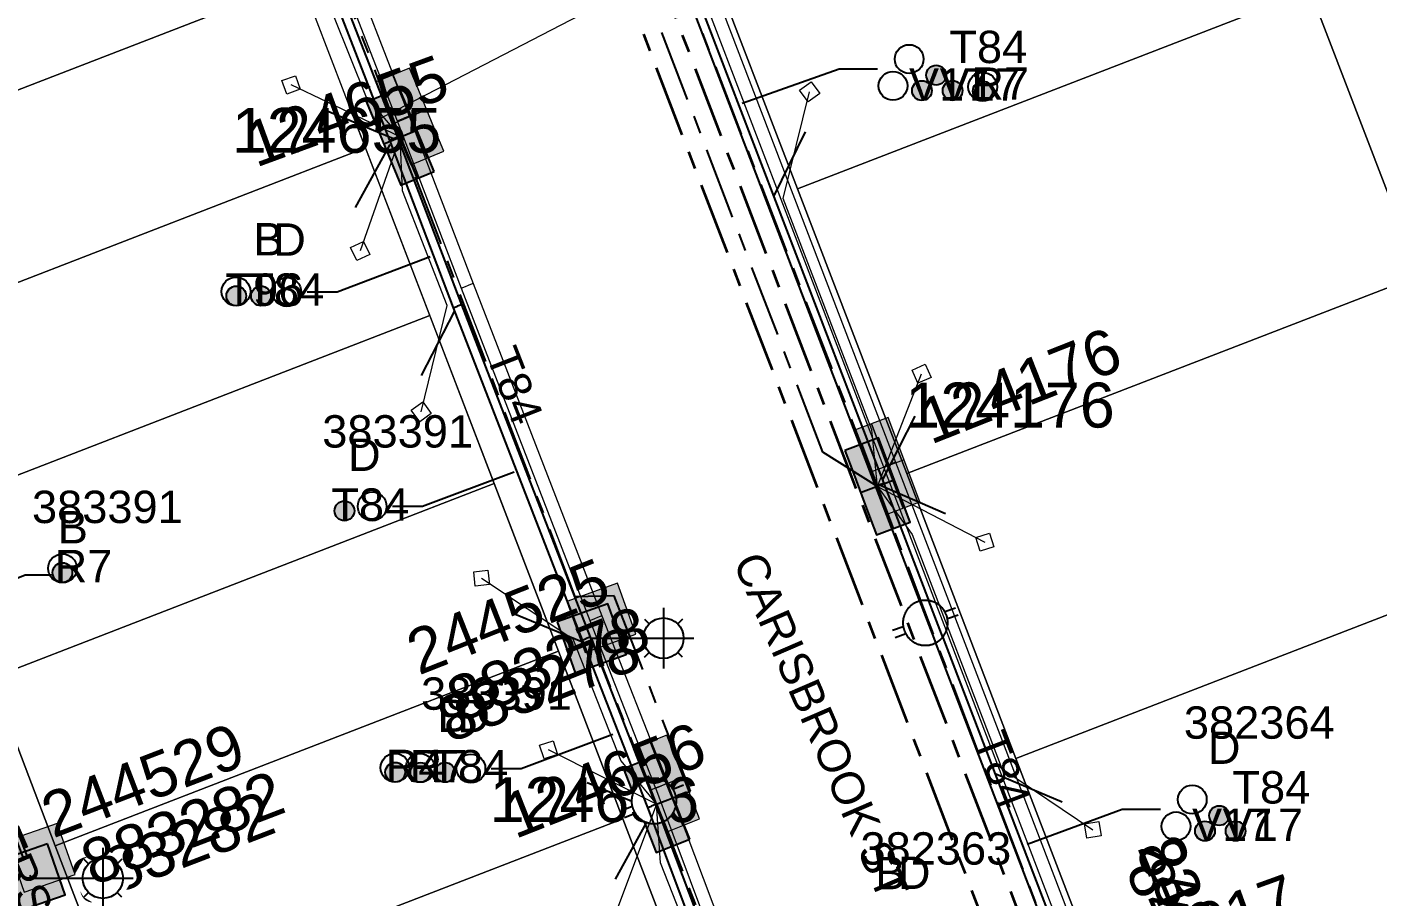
# Model space of a CAD drawing. Header units: metres. Extents: x 0 to 310918, y 0 to 6270107.
# Drawn here: x 310669.9 to 310745.1, y 6269803.5 to 6269851.9 of the extents above; entities that cross this region are included whole.
import ezdxf
from ezdxf.enums import TextEntityAlignment as Align

# ---------------------------------------------------------------- set-up
doc = ezdxf.new("R2010")
doc.units = ezdxf.units.M
doc.linetypes.add('Cable Exist UG', pattern=[7, 4, -1, 1, -1])
doc.linetypes.add('PHANTOMX2', pattern=[6.6, 3, -0.75, 0.2, -0.75, 0.2, -0.75, 0.2, -0.75])
doc.layers.get('0').update_dxf_attribs({"color": 6})
for name, color, linetype, lineweight in [('_User Miscellaneous1', 30, 'Continuous', 13), ('_User_HV_Exist', 1, 'Continuous', 35), ('_User_LV_Exist', 5, 'Continuous', 35), ('Cadastre Developer_SP_NEW', 92, 'Continuous', 15), ('Cadastre Land Parcels_SP_EXT', 118, 'Continuous', 15), ('Cadastre Roads_SP_EXT', 218, 'Continuous', 15), ('Mains_HV_EXT', 13, 'Continuous', 25), ('Mains_LV_EXT', 163, 'Continuous', 25), ('Mains_LV_SL_EXT', 135, 'Continuous', 25), ('Services_SP_EXT', 42, 'PHANTOMX2', 20)]:
    doc.layers.add(name, color=color, linetype=linetype, lineweight=lineweight)
doc.layers.add('_User Miscellaneous12', color=252, linetype='Continuous', lineweight=13, plot=False, transparency=0.75)
for name, color, linetype in [('Duct_SP_EXT', 30, 'Continuous'), ('Equip_LV_EXT', 7, 'Continuous'), ('SupportsUG_SP_LV_EXT', 7, 'Continuous'), ('SupportsUG_SP_LV_SL_EXT', 7, 'Continuous'), ('Trench_SP_EXT', 7, 'Continuous')]:
    doc.layers.add(name, color=color, linetype=linetype)
doc.layers.add('Features_HIDE', color=1, linetype='Continuous', plot=False)
doc.styles.add('COLUMN_LABEL', font='arial.ttf', dxfattribs={"height": 2})
doc.styles.add('iecARIAL', font='arial.ttf', dxfattribs={"height": 2})
doc.styles.add('POLE_LABEL', font='arial.ttf', dxfattribs={"height": 2})
doc.styles.add('SL_LABEL', font='arial.ttf', dxfattribs={"height": 2})
doc.styles.get("Standard").update_dxf_attribs({"font": 'arial.ttf'})

# ---------------------------------------------------------------- blocks, each defined once
blk = doc.blocks.new('COLUMN_EXT')
blk.add_hatch(color=256).paths.add_polyline_path([(1.5, -1.5), (1.5, 1.5), (-1.5, 1.5), (-1.5, -1.5)])
blk.add_lwpolyline([(1.5, 1.5), (-1.5, 1.5), (-1.5, -1.5), (1.5, -1.5)], close=True)
at = {"flags": 1}
blk.add_attdef('Z', (-1.813, 2.351), '', height=0.2, rotation=180, dxfattribs=at)
at = {"flags": 9}
for tag, p in [('STREETNAME', (-1.813, 1.6)), ('SUBURB', (-1.813, 1.8)), ('NOTES', (-1.813, 2)), ('OWNED_BY', (-1.813, 0.6)), ('LOCATION', (-1.813, 1.4)), ('LEGEND', (-1.813, 1.2)), ('USAGE', (-1.813, 1)), ('STATE', (-1.813, 0.8)), ('COLUMN_TYPE', (-1.813, 0.4))]:
    blk.add_attdef(tag, text='', height=0.2, rotation=180, dxfattribs=at).set_placement(p, align=Align.MIDDLE_LEFT)
for tag, style, p in [('STRUCTURE_PLANT_NUMBER', 'POLE_LABEL', (-1.813, -0.031)), ('STREET_CODE', 'COLUMN_LABEL', (-1.813, 0.2))]:
    blk.add_attdef(tag, text='', height=0.2, rotation=180, dxfattribs=dict(at, style=style)).set_placement(p, align=Align.MIDDLE_LEFT)
at = {"style": 'COLUMN_LABEL', "width": 0.9, "flags": 8}
blk.add_attdef('ASSET_NUM', text='', height=2, rotation=270, dxfattribs=at).set_placement((2, -4), align=Align.MIDDLE_LEFT)
blk = doc.blocks.new('PILLAR_EXT')
blk.add_hatch(color=256).paths.add_polyline_path([(-2.5, 1), (-2.5, -1), (2.5, -1), (2.5, 1)])
for p, q in [((0, 1), (0, -1)), ((-2.5, 0), (2.5, 0))]:
    blk.add_line(p, q)
at = {"ltscale": 10}
blk.add_line((2.5, 0), (-2.5, 0), dxfattribs=at)
blk.add_lwpolyline([(-2.5, -1), (-1.25, -1), (1.25, -1), (2.5, -1), (2.5, 1), (-2.5, 1)], close=True)
at = {"width": 0.9, "flags": 8}
blk.add_attdef('ASSET_NUM', text='', height=2, rotation=90, dxfattribs=at).set_placement((-2, 4), align=Align.MIDDLE_LEFT)
for tag, p, flags in [('OWNED_BY', (0, -0.2), 9), ('STATE', (0, -0.4), 9), ('SUPPORT_TYPE', (0, -0.6), 9), ('USAGE', (0, -0.8), 9), ('LEGEND', (0, -1), 9), ('LOCATION', (0, -1.2), 9), ('NOTES', (0, -1.4), 9), ('PARENT', (0, -1.6), 9), ('STREETNAME', (0, -1.8), 9), ('SUBURB', (0, -2), 1)]:
    blk.add_attdef(tag, p, '', height=0.2, dxfattribs=dict(flags=flags))
blk = doc.blocks.new('DUCT_EXT')
blk.add_circle((0, 0.8), 0.8)
at = {"flags": 1}
blk.add_attdef('Z', (0, 0), '', height=0.2, dxfattribs=at)
at = {"flags": 9}
for tag, p in [('DUCT_CODE', (0, 0)), ('XSECT_TYPE', (0, -0.2)), ('STATE', (0, -0.6)), ('FB_REFERENCE', (0, -0.4)), ('NOTES', (0, -0.8))]:
    blk.add_attdef(tag, text='', height=0.2, dxfattribs=at).set_placement(p, align=Align.MIDDLE_LEFT)
blk = doc.blocks.new('SL_LANTERN_EXT')
at = {"flags": 9}
for tag, p in [('LRATECODE', (-7.4, 0)), ('LOUTREACHVOCAB', (-7.2, 0)), ('LOUTREACH', (-7, 0)), ('LANTNUMBER', (-6.6, 0)), ('LNEW', (-6.4, 0)), ('LMASTVOCAB', (-6.2, 0)), ('LMAST', (-6, 0)), ('LLAMPVOCAB', (-5.8, 0)), ('LLAMP', (-5.6, 0)), ('LEXIST', (-5.4, 0)), ('LCHARGE3PERCENT', (-5.2, 0)), ('LCHARGE3', (-5, 0)), ('LCHARGE2PERCENT', (-4.8, 0)), ('LCHARGE2', (-4.6, 0)), ('LCHARGE1PERCENT', (-4.4, 0)), ('LCHARGE1', (-4.2, 0)), ('LCATEGORY', (-4, 0)), ('LBRACKETVOCAB', (-3.8, 0)), ('LBRACKET', (-3.6, 0)), ('LKINGHEIGHT', (-3.4, 0)), ('CREPLACE', (-3.2, 0)), ('CREMOVE', (-3, 0)), ('CNUMBER', (-2.8, 0)), ('CNEW', (-2.6, 0)), ('CEXIST', (-2.4, 0)), ('USAGE', (-2.2, 0)), ('STATE', (-2, 0)), ('OWNED_BY', (-1.8, 0)), ('ORIENTATION', (-1.6, 0)), ('OPERATING_VOLTAGE', (-1.4, 0)), ('NO_PHASES', (-1.2, 0)), ('LANTERN_TYPE', (-1, 0)), ('LANTERN_PURPOSE', (-0.8, 0)), ('CONTROL_TYPE', (-0.6, 0)), ('CONSTRUCTED_VOLTAGE', (-0.4, 0))]:
    blk.add_attdef(tag, text='', height=0.001, rotation=270, dxfattribs=at).set_placement(p, align=Align.MIDDLE_LEFT)
at = {"style": 'SL_LABEL', "flags": 9}
blk.add_attdef('STREET_CODE', text='', height=0.001, rotation=270, dxfattribs=at).set_placement((0.001, 0), align=Align.MIDDLE_LEFT)
at = {"flags": 1}
blk.add_attdef('Z', (0, 0), '', height=0.001, rotation=270, dxfattribs=at)
at = {"width": 0.9}
blk.add_attdef('LNUMBER', text='', height=1, dxfattribs=at).set_placement((7, -1), align=Align.MIDDLE_LEFT)
at = {"flags": 9}
for tag, p in [('LREMOVE', (0, -7.6)), ('LREPLACE', (0, -7.8)), ('LTYPE', (0, -8)), ('LTYPEVOCAB', (0, -8.2)), ('LEGEND', (0, -8.4)), ('SUBURB', (0, -8.6)), ('STREETNAME', (0, -8.8)), ('LOCATION', (0, -9)), ('NOTES', (0, -9.2)), ('MAINTAINED_BY', (0, -9.863))]:
    blk.add_attdef(tag, text='', height=0.001, dxfattribs=at).set_placement(p, align=Align.MIDDLE_LEFT)
blk.add_attdef('OPERATED_BY', (0, -9.607), '', height=0.001, dxfattribs=at)
at = {"layer": 'Features_HIDE', "width": 0.9}
blk.add_attdef('ASSET_NUM', text='', height=1, dxfattribs=at).set_placement((7, 1), align=Align.MIDDLE_LEFT)
at = {"transparency": 33554651}
blk.add_wipeout([(5.688, 0), (5.061, -1.061), (4, -1.688), (2.939, -1.061), (2.313, 0), (2.939, 1.061), (4, 1.687), (5.061, 1.061)], dxfattribs=at)
for p, q in [((4, 1.687), (4, 0)), ((2.939, 1.061), (3.205, 0.795)), ((5.061, 1.061), (4.795, 0.795)), ((0, 0), (4, 0)), ((4, 0), (5.688, 0)), ((4, 0), (4, -1.688)), ((2.939, -1.061), (3.205, -0.795)), ((5.061, -1.061), (4.795, -0.795))]:
    blk.add_line(p, q)
blk.add_circle((4, 0), 1.125)
blk = doc.blocks.new('CCP_EXT')
at = {"flags": 9}
for tag, p in [('USAGE', (0, -1.2)), ('LEGEND', (0, -1.4)), ('LIFE_SUPPORT', (0, -1.6)), ('STATE', (0, -1.8)), ('NOTES', (0, -2))]:
    blk.add_attdef(tag, text='', height=0.2, dxfattribs=at).set_placement(p, align=Align.MIDDLE_LEFT)
at = {"transparency": 33554651}
blk.add_wipeout([(0, 0.566), (0.566, 0), (0, -0.566), (-0.566, 0)], dxfattribs=at)
blk.add_lwpolyline([(-0.566, 0), (0, 0.566), (0.566, 0), (0, -0.566), (-0.566, 0)])
at = {"flags": 1}
blk.add_attdef('Z', (0, 0), '', height=0.2, dxfattribs=at)
at = {"flags": 9}
for tag, p in [('CCP_TYPE', (0, 0)), ('OPERATING_VOLTAGE', (0, -0.6)), ('ORIENTATION', (0, -0.8)), ('CONSTRUCTED_VOLTAGE', (0, -0.2)), ('NO_PHASES', (0, -0.4)), ('OWNED_BY', (0, -1))]:
    blk.add_attdef(tag, text='', height=0.2, dxfattribs=at).set_placement(p, align=Align.MIDDLE_LEFT)
blk = doc.blocks.new('LV_UG_LINKS_OPEN_EXT')
at = {"layer": 'Equip_LV_EXT'}
for tag, height, flags, p in [('CONSTRUCTED_VOLTAGE', 0.167, 9, (3.167, -1.833)), ('NO_PHASES', 0.167, 9, (3.167, -2)), ('OPERATING_VOLTAGE', 0.2, 9, (3, -2.6)), ('ORIENTATION', 0.2, 9, (3, -2.8)), ('STATE', 0.2, 9, (3, -3)), ('SWITCH_TYPE', 0.2, 9, (3, -3.2)), ('OWNED_BY', 0.2, 9, (3, -3.8)), ('USAGE', 0.2, 9, (3, -3.4)), ('NOTES', 0.2, 9, (3, -3.6)), ('TYPE', 0.2, 9, (3, -4.6)), ('OPERATED_BY', 0.2, 9, (3, -4)), ('MAINTAINED_BY', 0.2, 9, (3, -4.2)), ('NUMBER_OF_PHASES', 0.2, 9, (3, -4.4)), ('Z', 0.2, 1, (3, -4.8))]:
    blk.add_attdef(tag, text='', height=height, dxfattribs=dict(at, flags=flags)).set_placement(p, align=Align.MIDDLE_LEFT)
at = {"transparency": 33554651}
blk.add_wipeout([(4, 1.25), (3.969, 1.25), (3.939, 1.248), (3.908, 1.247), (3.877, 1.244), (3.847, 1.241), (3.817, 1.236), (3.786, 1.232), (3.756, 1.226), (3.726, 1.22), (3.696, 1.213), (3.667, 1.205), (3.637, 1.196), (3.608, 1.187), (3.579, 1.177), (3.55, 1.166), (3.522, 1.155), (3.493, 1.143), (3.466, 1.13), (3.438, 1.117), (3.411, 1.102), (3.384, 1.088), (3.357, 1.072), (3.331, 1.056), (3.306, 1.039), (3.28, 1.022), (3.255, 1.004), (3.231, 0.985), (3.207, 0.966), (3.184, 0.947), (3.161, 0.926), (3.138, 0.905), (3.116, 0.884), (3.095, 0.862), (3.074, 0.839), (3.053, 0.816), (3.034, 0.793), (3.015, 0.769), (2.996, 0.745), (2.978, 0.72), (2.961, 0.694), (2.944, 0.669), (2.928, 0.643), (2.912, 0.616), (2.898, 0.589), (2.883, 0.562), (2.87, 0.534), (2.857, 0.507), (2.845, 0.478), (2.834, 0.45), (2.823, 0.421), (2.813, 0.392), (2.804, 0.363), (2.795, 0.333), (2.787, 0.304), (2.78, 0.274), (2.774, 0.244), (2.768, 0.214), (2.764, 0.183), (2.759, 0.153), (2.756, 0.123), (2.753, 0.092), (2.752, 0.061), (2.75, 0.031), (2.75, 0), (2.75, -0.031), (2.752, -0.061), (2.753, -0.092), (2.756, -0.123), (2.759, -0.153), (2.764, -0.183), (2.768, -0.214), (2.774, -0.244), (2.78, -0.274), (2.787, -0.304), (2.795, -0.333), (2.804, -0.363), (2.813, -0.392), (2.823, -0.421), (2.834, -0.45), (2.845, -0.478), (2.857, -0.507), (2.87, -0.534), (2.883, -0.562), (2.898, -0.589), (2.912, -0.616), (2.928, -0.643), (2.944, -0.669), (2.961, -0.694), (2.978, -0.72), (2.996, -0.745), (3.015, -0.769), (3.034, -0.793), (3.053, -0.816), (3.074, -0.839), (3.095, -0.862), (3.116, -0.884), (3.138, -0.905), (3.161, -0.926), (3.184, -0.947), (3.207, -0.966), (3.231, -0.985), (3.255, -1.004), (3.28, -1.022), (3.306, -1.039), (3.331, -1.056), (3.357, -1.072), (3.384, -1.088), (3.411, -1.102), (3.438, -1.117), (3.466, -1.13), (3.493, -1.143), (3.522, -1.155), (3.55, -1.166), (3.579, -1.177), (3.608, -1.187), (3.637, -1.196), (3.667, -1.205), (3.696, -1.213), (3.726, -1.22), (3.756, -1.226), (3.786, -1.232), (3.817, -1.236), (3.847, -1.241), (3.877, -1.244), (3.908, -1.247), (3.939, -1.248), (3.969, -1.25), (4, -1.25), (4.031, -1.25), (4.061, -1.248), (4.092, -1.247), (4.123, -1.244), (4.153, -1.241), (4.183, -1.236), (4.214, -1.232), (4.244, -1.226), (4.274, -1.22), (4.304, -1.213), (4.333, -1.205), (4.363, -1.196), (4.392, -1.187), (4.421, -1.177), (4.45, -1.166), (4.478, -1.155), (4.507, -1.143), (4.534, -1.13), (4.562, -1.117), (4.589, -1.102), (4.616, -1.088), (4.643, -1.072), (4.669, -1.056), (4.694, -1.039), (4.72, -1.022), (4.745, -1.004), (4.769, -0.985), (4.793, -0.966), (4.816, -0.947), (4.839, -0.926), (4.862, -0.905), (4.884, -0.884), (4.905, -0.862), (4.926, -0.839), (4.947, -0.816), (4.966, -0.793), (4.985, -0.769), (5.004, -0.745), (5.022, -0.72), (5.039, -0.694), (5.056, -0.669), (5.072, -0.643), (5.088, -0.616), (5.102, -0.589), (5.117, -0.562), (5.13, -0.534), (5.143, -0.507), (5.155, -0.478), (5.166, -0.45), (5.177, -0.421), (5.187, -0.392), (5.196, -0.363), (5.205, -0.333), (5.213, -0.304), (5.22, -0.274), (5.226, -0.244), (5.232, -0.214), (5.236, -0.183), (5.241, -0.153), (5.244, -0.123), (5.247, -0.092), (5.248, -0.061), (5.25, -0.031), (5.25, 0), (5.25, 0.031), (5.248, 0.061), (5.247, 0.092), (5.244, 0.123), (5.241, 0.153), (5.236, 0.183), (5.232, 0.214), (5.226, 0.244), (5.22, 0.274), (5.213, 0.304), (5.205, 0.333), (5.196, 0.363), (5.187, 0.392), (5.177, 0.421), (5.166, 0.45), (5.155, 0.478), (5.143, 0.507), (5.13, 0.534), (5.117, 0.562), (5.102, 0.589), (5.088, 0.616), (5.072, 0.643), (5.056, 0.669), (5.039, 0.694), (5.022, 0.72), (5.004, 0.745), (4.985, 0.769), (4.966, 0.793), (4.947, 0.816), (4.926, 0.839), (4.905, 0.862), (4.884, 0.884), (4.862, 0.905), (4.839, 0.926), (4.816, 0.947), (4.793, 0.966), (4.769, 0.985), (4.745, 1.004), (4.72, 1.022), (4.694, 1.039), (4.669, 1.056), (4.643, 1.072), (4.616, 1.088), (4.589, 1.102), (4.562, 1.117), (4.534, 1.13), (4.507, 1.143), (4.478, 1.155), (4.45, 1.166), (4.421, 1.177), (4.392, 1.187), (4.363, 1.196), (4.333, 1.205), (4.304, 1.213), (4.274, 1.22), (4.244, 1.226), (4.214, 1.232), (4.183, 1.236), (4.153, 1.241), (4.123, 1.244), (4.092, 1.247), (4.061, 1.248), (4.031, 1.25)], dxfattribs=at).dxf.layer = 'Equip_LV_EXT'
at = {"layer": 'Equip_LV_EXT'}
for p, q in [((3.792, 1.863), (3.792, 1.232)), ((4.208, 1.863), (4.208, 1.232)), ((3.792, -1.232), (3.792, -1.863)), ((4.208, -1.232), (4.208, -1.863))]:
    blk.add_line(p, q, dxfattribs=at)
at = {"layer": 'Equip_LV_EXT', "flags": 128}
blk.add_lwpolyline([(4, 1.25), (3.969, 1.25), (3.939, 1.248), (3.908, 1.247), (3.877, 1.244), (3.847, 1.241), (3.817, 1.236), (3.786, 1.232), (3.756, 1.226), (3.726, 1.22), (3.696, 1.213), (3.667, 1.205), (3.637, 1.196), (3.608, 1.187), (3.579, 1.177), (3.55, 1.166), (3.522, 1.155), (3.493, 1.143), (3.466, 1.13), (3.438, 1.117), (3.411, 1.102), (3.384, 1.088), (3.357, 1.072), (3.331, 1.056), (3.306, 1.039), (3.28, 1.022), (3.255, 1.004), (3.231, 0.985), (3.207, 0.966), (3.184, 0.947), (3.161, 0.926), (3.138, 0.905), (3.116, 0.884), (3.095, 0.862), (3.074, 0.839), (3.053, 0.816), (3.034, 0.793), (3.015, 0.769), (2.996, 0.745), (2.978, 0.72), (2.961, 0.694), (2.944, 0.669), (2.928, 0.643), (2.912, 0.616), (2.898, 0.589), (2.883, 0.562), (2.87, 0.534), (2.857, 0.507), (2.845, 0.478), (2.834, 0.45), (2.823, 0.421), (2.813, 0.392), (2.804, 0.363), (2.795, 0.333), (2.787, 0.304), (2.78, 0.274), (2.774, 0.244), (2.768, 0.214), (2.764, 0.183), (2.759, 0.153), (2.756, 0.123), (2.753, 0.092), (2.752, 0.061), (2.75, 0.031), (2.75, 0), (2.75, -0.031), (2.752, -0.061), (2.753, -0.092), (2.756, -0.123), (2.759, -0.153), (2.764, -0.183), (2.768, -0.214), (2.774, -0.244), (2.78, -0.274), (2.787, -0.304), (2.795, -0.333), (2.804, -0.363), (2.813, -0.392), (2.823, -0.421), (2.834, -0.45), (2.845, -0.478), (2.857, -0.507), (2.87, -0.534), (2.883, -0.562), (2.898, -0.589), (2.912, -0.616), (2.928, -0.643), (2.944, -0.669), (2.961, -0.694), (2.978, -0.72), (2.996, -0.745), (3.015, -0.769), (3.034, -0.793), (3.053, -0.816), (3.074, -0.839), (3.095, -0.862), (3.116, -0.884), (3.138, -0.905), (3.161, -0.926), (3.184, -0.947), (3.207, -0.966), (3.231, -0.985), (3.255, -1.004), (3.28, -1.022), (3.306, -1.039), (3.331, -1.056), (3.357, -1.072), (3.384, -1.088), (3.411, -1.102), (3.438, -1.117), (3.466, -1.13), (3.493, -1.143), (3.522, -1.155), (3.55, -1.166), (3.579, -1.177), (3.608, -1.187), (3.637, -1.196), (3.667, -1.205), (3.696, -1.213), (3.726, -1.22), (3.756, -1.226), (3.786, -1.232), (3.817, -1.236), (3.847, -1.241), (3.877, -1.244), (3.908, -1.247), (3.939, -1.248), (3.969, -1.25), (4, -1.25), (4.031, -1.25), (4.061, -1.248), (4.092, -1.247), (4.123, -1.244), (4.153, -1.241), (4.183, -1.236), (4.214, -1.232), (4.244, -1.226), (4.274, -1.22), (4.304, -1.213), (4.333, -1.205), (4.363, -1.196), (4.392, -1.187), (4.421, -1.177), (4.45, -1.166), (4.478, -1.155), (4.507, -1.143), (4.534, -1.13), (4.562, -1.117), (4.589, -1.102), (4.616, -1.088), (4.643, -1.072), (4.669, -1.056), (4.694, -1.039), (4.72, -1.022), (4.745, -1.004), (4.769, -0.985), (4.793, -0.966), (4.816, -0.947), (4.839, -0.926), (4.862, -0.905), (4.884, -0.884), (4.905, -0.862), (4.926, -0.839), (4.947, -0.816), (4.966, -0.793), (4.985, -0.769), (5.004, -0.745), (5.022, -0.72), (5.039, -0.694), (5.056, -0.669), (5.072, -0.643), (5.088, -0.616), (5.102, -0.589), (5.117, -0.562), (5.13, -0.534), (5.143, -0.507), (5.155, -0.478), (5.166, -0.45), (5.177, -0.421), (5.187, -0.392), (5.196, -0.363), (5.205, -0.333), (5.213, -0.304), (5.22, -0.274), (5.226, -0.244), (5.232, -0.214), (5.236, -0.183), (5.241, -0.153), (5.244, -0.123), (5.247, -0.092), (5.248, -0.061), (5.25, -0.031), (5.25, 0), (5.25, 0.031), (5.248, 0.061), (5.247, 0.092), (5.244, 0.123), (5.241, 0.153), (5.236, 0.183), (5.232, 0.214), (5.226, 0.244), (5.22, 0.274), (5.213, 0.304), (5.205, 0.333), (5.196, 0.363), (5.187, 0.392), (5.177, 0.421), (5.166, 0.45), (5.155, 0.478), (5.143, 0.507), (5.13, 0.534), (5.117, 0.562), (5.102, 0.589), (5.088, 0.616), (5.072, 0.643), (5.056, 0.669), (5.039, 0.694), (5.022, 0.72), (5.004, 0.745), (4.985, 0.769), (4.966, 0.793), (4.947, 0.816), (4.926, 0.839), (4.905, 0.862), (4.884, 0.884), (4.862, 0.905), (4.839, 0.926), (4.816, 0.947), (4.793, 0.966), (4.769, 0.985), (4.745, 1.004), (4.72, 1.022), (4.694, 1.039), (4.669, 1.056), (4.643, 1.072), (4.616, 1.088), (4.589, 1.102), (4.562, 1.117), (4.534, 1.13), (4.507, 1.143), (4.478, 1.155), (4.45, 1.166), (4.421, 1.177), (4.392, 1.187), (4.363, 1.196), (4.333, 1.205), (4.304, 1.213), (4.274, 1.22), (4.244, 1.226), (4.214, 1.232), (4.183, 1.236), (4.153, 1.241), (4.123, 1.244), (4.092, 1.247), (4.061, 1.248), (4.031, 1.25)], close=True, dxfattribs=at)
at = {"layer": 'Equip_LV_EXT', "flags": 9}
blk.add_attdef('ACTUAL_STATUS', text='', height=0.167, dxfattribs=at).set_placement((3.167, -1.667), align=Align.MIDDLE_LEFT)
blk = doc.blocks.new('CABLE_LARGE_EXT')
h = blk.add_hatch(color=256)
edge = h.paths.add_edge_path()
edge.add_arc((0, 0.55), 0.55, 0, 360)
blk.add_circle((0, 0.55), 0.55)
at = {"flags": 1}
blk.add_attdef('Z', (0, 0), '', height=0.2, dxfattribs=at)
at = {"flags": 9}
for tag, p in [('COND_CODE', (0, 0)), ('XSECT_SIZE', (0, -0.6)), ('STATE', (0, -0.4)), ('FB_REFERENCE', (0, -0.2)), ('NOTES', (0, -0.8))]:
    blk.add_attdef(tag, text='', height=0.2, dxfattribs=at).set_placement(p, align=Align.MIDDLE_LEFT)

msp = doc.modelspace()

# ---------------------------------------------------------------- linework, layer by layer
at = {"layer": '_User Miscellaneous1'}
for p, q in [((310686.764, 6269856.294), (310690.496, 6269846.671)), ((310687.435, 6269856.554), (310691.167, 6269846.932)), ((310691.167, 6269846.932), (310690.832, 6269846.801)), ((310691.168, 6269846.93), (310690.832, 6269846.801)), ((310691.168, 6269846.93), (310694.728, 6269837.612)), ((310690.495, 6269846.673), (310690.832, 6269846.801)), ((310690.495, 6269846.673), (310694.056, 6269837.355)), ((310690.496, 6269846.671), (310690.832, 6269846.801)), ((310694.056, 6269837.354), (310694.392, 6269837.484)), ((310694.056, 6269837.355), (310694.392, 6269837.484)), ((310694.728, 6269837.614), (310694.392, 6269837.484)), ((310694.728, 6269837.612), (310694.392, 6269837.484)), ((310717.55, 6269827.418), (310717.886, 6269827.547)), ((310717.55, 6269827.418), (310717.886, 6269827.547)), ((310718.222, 6269827.676), (310717.886, 6269827.547)), ((310718.222, 6269827.676), (310717.886, 6269827.547))]:
    msp.add_line(p, q, dxfattribs=at)
at = {"layer": 'Cadastre Developer_SP_NEW', "linetype": 'Continuous'}
msp.add_lwpolyline([(310763.266, 6269844.209), (310750.657, 6269877.08), (310734.767, 6269870.94), (310741.298, 6269853.912), (310747.375, 6269838.069), (310763.266, 6269844.209)], close=True, dxfattribs=at)
at = {"layer": 'Cadastre Land Parcels_SP_EXT', "linetype": 'Continuous'}
for points in [[(310763.266, 6269844.209), (310750.657, 6269877.08), (310734.767, 6269870.94), (310741.298, 6269853.912), (310747.375, 6269838.069), (310763.266, 6269844.209)], [(310741.298, 6269853.912), (310734.767, 6269870.94), (310709.969, 6269861.36), (310707.668, 6269856.185), (310712.769, 6269842.888), (310741.298, 6269853.912)], [(310685.163, 6269854.489), (310681.584, 6269863.822), (310653.592, 6269852.996), (310657.17, 6269843.663), (310685.163, 6269854.489)], [(310688.738, 6269845.166), (310688.352, 6269846.172), (310685.163, 6269854.489), (310657.17, 6269843.663), (310660.746, 6269834.338), (310688.738, 6269845.166)], [(310747.375, 6269838.069), (310741.298, 6269853.912), (310712.769, 6269842.888), (310718.846, 6269827.046), (310747.375, 6269838.069)], [(310692.317, 6269835.833), (310688.738, 6269845.166), (310660.746, 6269834.338), (310664.324, 6269825.006), (310692.317, 6269835.833)], [(310753.452, 6269822.227), (310747.375, 6269838.069), (310718.846, 6269827.046), (310724.923, 6269811.204), (310753.452, 6269822.227)], [(310695.895, 6269826.501), (310692.317, 6269835.833), (310664.324, 6269825.006), (310667.903, 6269815.673), (310695.895, 6269826.501)], [(310699.474, 6269817.167), (310695.895, 6269826.501), (310667.903, 6269815.673), (310671.479, 6269806.349), (310699.474, 6269817.167)], [(310736.28, 6269796.035), (310759.987, 6269805.196), (310753.452, 6269822.227), (310724.923, 6269811.204), (310730.024, 6269797.909), (310735.19, 6269795.614), (310736.28, 6269796.035)], [(310703.053, 6269807.836), (310699.474, 6269817.167), (310671.479, 6269806.349), (310675.057, 6269797.018), (310703.053, 6269807.836)], [(310707.704, 6269795.706), (310703.053, 6269807.836), (310675.057, 6269797.018), (310679.709, 6269784.888), (310707.704, 6269795.706)]]:
    msp.add_lwpolyline(points, close=True, dxfattribs=at)
at = {"layer": 'Duct_SP_EXT'}
for p, q in [((310686.331, 6269855.205), (310690.063, 6269845.582)), ((310686.779, 6269855.378), (310690.511, 6269845.756)), ((310690.063, 6269845.582), (310690.287, 6269845.669)), ((310690.063, 6269845.583), (310690.287, 6269845.669)), ((310690.063, 6269845.583), (310693.623, 6269836.265)), ((310690.511, 6269845.756), (310690.287, 6269845.669)), ((310690.511, 6269845.754), (310690.287, 6269845.669)), ((310690.511, 6269845.754), (310694.071, 6269836.437)), ((310694.071, 6269836.438), (310693.847, 6269836.351)), ((310694.071, 6269836.437), (310693.847, 6269836.351)), ((310693.623, 6269836.264), (310693.847, 6269836.351)), ((310693.623, 6269836.265), (310693.847, 6269836.351)), ((310717.117, 6269826.328), (310717.341, 6269826.414)), ((310717.117, 6269826.328), (310717.341, 6269826.414)), ((310717.565, 6269826.5), (310717.341, 6269826.414)), ((310717.565, 6269826.5), (310717.341, 6269826.414))]:
    msp.add_line(p, q, dxfattribs=at)
for points in [[(310717.217, 6269849.547), (310715.094, 6269849.547), (310709.701, 6269847.626)], [(310685.489, 6269837.156), (310687.164, 6269837.156), (310692.326, 6269839.126)], [(310690.234, 6269825.236), (310691.909, 6269825.236), (310696.999, 6269827.136)], [(310671.265, 6269821.399), (310669.794, 6269821.399), (310664.845, 6269819.407)], [(310695.731, 6269810.652), (310697.406, 6269810.652), (310702.496, 6269812.553)], [(310732.964, 6269808.364), (310730.841, 6269808.364), (310725.541, 6269806.425)]]:
    msp.add_lwpolyline(points, dxfattribs=at)
at = {"layer": 'Trench_SP_EXT', "linetype": 'Cable Exist UG'}
for points in [[(310690.287, 6269845.669), (310686.024, 6269847.451)], [(310688.186, 6269841.854), (310690.287, 6269845.669)], [(310713.196, 6269846.05), (310711.302, 6269842.171)], [(310691.851, 6269832.51), (310693.847, 6269836.351)], [(310719.306, 6269830.24), (310717.341, 6269826.414), (310721.446, 6269824.634)], [(310702.653, 6269804.489), (310704.754, 6269808.304), (310700.491, 6269810.086)], [(310727.488, 6269808.776), (310723.447, 6269810.484)]]:
    msp.add_lwpolyline(points, dxfattribs=at)

# ---------------------------------------------------------------- block references
at = {"layer": 'Duct_SP_EXT'}
for name, p in [('DUCT_EXT', (310718.986, 6269849.302)), ('DUCT_EXT', (310718.083, 6269847.812)), ('CABLE_LARGE_EXT', (310720.484, 6269848.658)), ('DUCT_EXT', (310723.072, 6269847.76)), ('CABLE_LARGE_EXT', (310719.693, 6269847.796)), ('CABLE_LARGE_EXT', (310721.398, 6269847.796)), ('CABLE_LARGE_EXT', (310723.075, 6269847.774)), ('DUCT_EXT', (310681.533, 6269836.378)), ('DUCT_EXT', (310684.36, 6269836.345)), ('CABLE_LARGE_EXT', (310681.546, 6269836.378)), ('CABLE_LARGE_EXT', (310682.923, 6269836.378)), ('DUCT_EXT', (310689.105, 6269824.425)), ('CABLE_LARGE_EXT', (310687.566, 6269824.425)), ('DUCT_EXT', (310671.88, 6269820.981)), ('CABLE_LARGE_EXT', (310671.877, 6269820.988)), ('DUCT_EXT', (310690.374, 6269809.887)), ('CABLE_LARGE_EXT', (310690.39, 6269809.887)), ('DUCT_EXT', (310691.775, 6269809.875)), ('CABLE_LARGE_EXT', (310691.788, 6269809.875)), ('CABLE_LARGE_EXT', (310693.165, 6269809.875)), ('DUCT_EXT', (310694.602, 6269809.842)), ('DUCT_EXT', (310734.732, 6269808.119)), ('CABLE_LARGE_EXT', (310736.23, 6269807.475)), ('DUCT_EXT', (310733.83, 6269806.629))]:
    msp.add_blockref(name, p, dxfattribs=at)
at = {"layer": 'SupportsUG_SP_LV_EXT'}
ref = msp.add_blockref('PILLAR_EXT', (310690.672, 6269845.773), dxfattribs=dict(at, rotation=112.5762190394927))
ref.add_attrib('ASSET_NUM', '124655', dxfattribs={"layer": '0', "height": 2.5, "style": 'iecARIAL'}).set_placement((310692.955, 6269847.389), align=Align.TOP_RIGHT)
ref = msp.add_blockref('PILLAR_EXT', (310717.217, 6269826.336), dxfattribs=dict(at, rotation=290.5748150040513))
ref.add_attrib('ASSET_NUM', '124176', dxfattribs={"layer": '0', "height": 2.5, "style": 'iecARIAL'}).set_placement((310718.767, 6269832.107), align=Align.TOP_LEFT)
ref = msp.add_blockref('PILLAR_EXT', (310704.935, 6269808.669), dxfattribs=dict(at, rotation=111.4007140406258))
ref.add_attrib('ASSET_NUM', '124656', dxfattribs={"layer": '0', "height": 2.5, "style": 'iecARIAL'}).set_placement((310707.297, 6269810.162), align=Align.TOP_RIGHT)
at = {"layer": 'SupportsUG_SP_LV_SL_EXT'}
ref = msp.add_blockref('COLUMN_EXT', (310701.312, 6269817.891), dxfattribs=dict(at, rotation=109.7821734682323))
ref.add_attrib('ASSET_NUM', '883278', dxfattribs={"layer": '0', "height": 2.5, "rotation": 21.54098, "style": 'COLUMN_LABEL'}).set_placement((310703.312, 6269818.641), align=Align.TOP_RIGHT)
ref = msp.add_blockref('COLUMN_EXT', (310670.123, 6269804.547), dxfattribs=dict(at, rotation=19.21427781659902))
ref.add_attrib('ASSET_NUM', '883282', dxfattribs={"layer": '0', "height": 2.5, "rotation": 20.95367, "style": 'COLUMN_LABEL'}).set_placement((310672.123, 6269805.297), align=Align.TOP_LEFT)
ref = msp.add_blockref('COLUMN_EXT', (310735.741, 6269794.448), dxfattribs=dict(at, rotation=17.98719399174483))
ref.add_attrib('ASSET_NUM', '842247', dxfattribs={"layer": '0', "height": 2.5, "rotation": 292.36758, "style": 'COLUMN_LABEL'}).set_placement((310737.741, 6269795.198), align=Align.TOP_RIGHT)

# ---------------------------------------------------------------- texts
at = {"layer": 'Cadastre Roads_SP_EXT'}
msp.add_text('CARISBROOK ST', height=1.8, rotation=293.36425, dxfattribs=at).set_placement((310709.158, 6269822.15))
at = {"layer": 'Duct_SP_EXT'}
for s, p in [('T84', (310721.219, 6269849.878)), ('V17', (310718.972, 6269847.796)), ('V17', (310720.677, 6269847.796)), ('R7', (310722.44, 6269847.836)), ('B', (310682.498, 6269839.184)), ('D', (310683.602, 6269839.164)), ('T96', (310680.947, 6269836.378)), ('T84', (310682.105, 6269836.378)), ('383391', (310686.331, 6269828.495)), ('D', (310687.762, 6269827.194)), ('383391', (310670.182, 6269824.295)), ('T84', (310686.834, 6269824.425)), ('B', (310671.618, 6269823.162)), ('R7', (310671.441, 6269821.005)), ('383391', (310691.828, 6269813.912)), ('B', (310692.74, 6269812.681)), ('D', (310693.844, 6269812.661)), ('382364', (310734.266, 6269812.301)), ('D', (310735.599, 6269810.9)), ('R4', (310689.864, 6269809.888)), ('R7', (310691.189, 6269809.875)), ('T84', (310692.347, 6269809.875)), ('T84', (310736.966, 6269808.696)), ('382363', (310716.272, 6269805.297)), ('B', (310717.094, 6269803.927)), ('D', (310718.352, 6269803.943))]:
    msp.add_text(s, height=1.8, dxfattribs=at).set_placement(p)
at = {"layer": 'Mains_LV_EXT'}
for rotation, p in [(291.34464, (310695.414, 6269833.64)), (290.82042, (310722.565, 6269812.274))]:
    msp.add_text('T84', height=1.8, rotation=rotation, dxfattribs=at).set_placement(p)

# ---------------------------------------------------------------- next in the draw order: block references
at = {"layer": 'Features_HIDE'}
ref = msp.add_blockref('SL_LANTERN_EXT', (310701.312, 6269817.891), dxfattribs=at)
ref.add_attrib('ASSET_NUM', '244525', dxfattribs={"layer": '0', "height": 2.5, "rotation": 21.54098, "style": 'iecARIAL'}).set_placement((310702.812, 6269819.391), align=Align.BOTTOM_RIGHT)
ref = msp.add_blockref('SL_LANTERN_EXT', (310670.123, 6269804.547), dxfattribs=at)
ref.add_attrib('ASSET_NUM', '244529', dxfattribs={"layer": '0', "height": 2.5, "rotation": 20.95367, "style": 'iecARIAL'}).set_placement((310671.623, 6269806.047), align=Align.BOTTOM_LEFT)
ref = msp.add_blockref('SL_LANTERN_EXT', (310735.741, 6269794.448), dxfattribs=at)
ref.add_attrib('ASSET_NUM', '238004', dxfattribs={"layer": '0', "height": 2.5, "rotation": 292.36758, "style": 'iecARIAL'}).set_placement((310737.241, 6269795.948), align=Align.MIDDLE_RIGHT)
at = {"layer": 'Services_SP_EXT'}
for p, rotation in [((310684.597, 6269848.662), 334.5762188103016), ((310713.446, 6269848.275), 260.9232613276266), ((310688.437, 6269839.429), 70.57621899259911), ((310719.673, 6269832.598), 248.5748150556759), ((310691.84, 6269830.477), 81.01468005276199), ((310723.187, 6269823.236), 152.5748152776459), ((310698.921, 6269811.682), 333.4007143164247), ((310729.204, 6269807.236), 144.1743643689742)]:
    msp.add_blockref('CCP_EXT', p, dxfattribs=dict(at, rotation=rotation))

# ---------------------------------------------------------------- next in the draw order: linework, layer by layer
at = {"layer": '_User Miscellaneous1'}
for p, q in [((310707.075, 6269856.76), (310718.222, 6269827.676)), ((310706.402, 6269856.502), (310717.55, 6269827.418)), ((310701.886, 6269819.131), (310701.551, 6269819)), ((310701.887, 6269819.13), (310701.551, 6269819)), ((310701.215, 6269818.87), (310701.551, 6269819)), ((310701.216, 6269818.868), (310701.551, 6269819))]:
    msp.add_line(p, q, dxfattribs=at)
at = {"layer": '_User Miscellaneous12'}
for points in [[(310681.163, 6269858.172), (310686.052, 6269854.785), (310686.052, 6269854.785), (310688.777, 6269847.982), (310690.672, 6269845.773)], [(310690.672, 6269845.773), (310684.597, 6269848.663)], [(310717.217, 6269826.336), (310716.913, 6269829.486), (310716.913, 6269829.486), (310711.982, 6269842.352), (310713.446, 6269848.275)], [(310690.672, 6269845.773), (310688.437, 6269839.429)], [(310691.84, 6269830.477), (310693.272, 6269836.392), (310693.272, 6269836.392), (310690.798, 6269842.772), (310690.672, 6269845.773)], [(310717.217, 6269826.336), (310719.673, 6269832.598)], [(310717.217, 6269826.336), (310723.187, 6269823.236)]]:
    msp.add_lwpolyline(points, dxfattribs=at)
at = {"layer": 'Cadastre Developer_SP_NEW', "linetype": 'Continuous'}
for points in [[(310741.298, 6269853.912), (310734.767, 6269870.94), (310709.969, 6269861.36), (310707.668, 6269856.185), (310712.769, 6269842.888), (310741.298, 6269853.912)], [(310685.163, 6269854.489), (310681.584, 6269863.822), (310653.592, 6269852.996), (310657.17, 6269843.663), (310685.163, 6269854.489)], [(310688.738, 6269845.166), (310688.352, 6269846.172), (310685.163, 6269854.489), (310657.17, 6269843.663), (310660.746, 6269834.338), (310688.738, 6269845.166)], [(310747.375, 6269838.069), (310741.298, 6269853.912), (310712.769, 6269842.888), (310718.846, 6269827.046), (310747.375, 6269838.069)], [(310692.317, 6269835.833), (310688.738, 6269845.166), (310660.746, 6269834.338), (310664.324, 6269825.006), (310692.317, 6269835.833)]]:
    msp.add_lwpolyline(points, close=True, dxfattribs=at)
at = {"layer": 'Cadastre Roads_SP_EXT', "linetype": 'Continuous'}
msp.add_lwpolyline([(310675.057, 6269797.018), (310671.479, 6269806.349), (310667.903, 6269815.673), (310664.324, 6269825.006), (310660.746, 6269834.339), (310657.17, 6269843.663), (310653.592, 6269852.996), (310650.012, 6269862.329), (310646.434, 6269871.66), (310642.855, 6269880.992), (310639.276, 6269890.324), (310635.696, 6269899.659), (310632.118, 6269908.991), (310628.54, 6269918.322), (310624.254, 6269929.498)], dxfattribs=at)
at = {"layer": 'Duct_SP_EXT'}
for p, q in [((310705.97, 6269855.413), (310717.117, 6269826.328)), ((310706.418, 6269855.584), (310717.565, 6269826.5)), ((310700.782, 6269817.78), (310701.006, 6269817.867)), ((310700.783, 6269817.779), (310701.006, 6269817.867)), ((310701.229, 6269817.954), (310701.006, 6269817.867)), ((310701.23, 6269817.954), (310701.006, 6269817.867))]:
    msp.add_line(p, q, dxfattribs=at)
at = {"layer": 'Mains_LV_EXT', "linetype": 'Cable Exist UG'}
for points in [[(310717.217, 6269826.336), (310714.177, 6269828.244), (310714.177, 6269828.244), (310703.508, 6269856.056), (310706.535, 6269858.094), (310706.535, 6269858.094), (310708.872, 6269863.325), (310704.263, 6269875.373), (310704.263, 6269875.373), (310697.012, 6269878.616), (310694.198, 6269885.959), (310691.982, 6269886.153), (310691.982, 6269886.153), (310690.122, 6269891.005), (310691.993, 6269891.745)], [(310690.672, 6269845.773), (310684.247, 6269862.692), (310685.688, 6269864.598), (310685.688, 6269864.598), (310685.469, 6269865.188), (310678.284, 6269884.101), (310676.309, 6269883.288)]]:
    msp.add_lwpolyline(points, dxfattribs=at)
at = {"layer": 'Mains_LV_SL_EXT', "linetype": 'Cable Exist UG'}
for points in [[(310717.217, 6269826.336), (310706.031, 6269855.354)], [(310655.723, 6269842.063), (310670.123, 6269804.547)]]:
    msp.add_lwpolyline(points, dxfattribs=at)
at = {"layer": 'Trench_SP_EXT', "linetype": 'Cable Exist UG'}
for points in [[(310656.017, 6269842.17), (310670.258, 6269804.827)], [(310697.026, 6269819.255), (310701.124, 6269817.565)]]:
    msp.add_lwpolyline(points, dxfattribs=at)

# ---------------------------------------------------------------- next in the draw order: block references
at = {"layer": '_User Miscellaneous1'}
ref = msp.add_blockref('PILLAR_EXT', (310691.217, 6269846.906), dxfattribs=dict(at, rotation=112.5762190394927))
ref.add_attrib('ASSET_NUM', '124655', dxfattribs={"layer": '0', "height": 2.5, "rotation": 20.10757, "style": 'iecARIAL'}).set_placement((310692.717, 6269850.406), align=Align.TOP_RIGHT)
ref = msp.add_blockref('PILLAR_EXT', (310717.762, 6269827.469), dxfattribs=dict(at, rotation=290.5748150040513))
ref.add_attrib('ASSET_NUM', '124176', dxfattribs={"layer": '0', "height": 2.5, "rotation": 21.56259, "style": 'iecARIAL'}).set_placement((310719.262, 6269830.969), align=Align.TOP_LEFT)
ref = msp.add_blockref('COLUMN_EXT', (310670.667, 6269805.68), dxfattribs=dict(at, rotation=19.21427781659902))
ref.add_attrib('ASSET_NUM', '883282', dxfattribs={"layer": '0', "height": 2.5, "rotation": 20.95367, "style": 'COLUMN_LABEL'}).set_placement((310672.667, 6269806.43), align=Align.TOP_LEFT)
at = {"layer": 'Duct_SP_EXT'}
for p in [(310735.44, 6269806.614), (310737.145, 6269806.614)]:
    msp.add_blockref('CABLE_LARGE_EXT', p, dxfattribs=at)
at = {"layer": 'Features_HIDE'}
ref = msp.add_blockref('SL_LANTERN_EXT', (310728.586, 6269796.323), dxfattribs=at)
ref.add_attrib('ASSET_NUM', '243617', dxfattribs={"layer": '0', "height": 2.5, "rotation": 19.8461, "style": 'iecARIAL'}).set_placement((310730.086, 6269797.823), align=Align.BOTTOM_LEFT)
at = {"layer": 'Services_SP_EXT', "rotation": 321.307232223155}
msp.add_blockref('CCP_EXT', (310695.197, 6269821.227), dxfattribs=at)

# ---------------------------------------------------------------- next in the draw order: texts
at = {"layer": '_User_LV_Exist'}
msp.add_text('WANDERERS WAY', height=1.8, rotation=293.35478, dxfattribs=at).set_placement((310663.293, 6269817.214))
at = {"layer": 'Cadastre Roads_SP_EXT'}
msp.add_text('WANDERERS WAY', height=1.8, rotation=293.35478, dxfattribs=at).set_placement((310663.293, 6269817.214))
at = {"layer": 'Duct_SP_EXT'}
for p in [(310734.719, 6269806.614), (310736.424, 6269806.614)]:
    msp.add_text('V17', height=1.8, dxfattribs=at).set_placement(p)

# ---------------------------------------------------------------- next in the draw order: linework, layer by layer
at = {"layer": '_User Miscellaneous1'}
for p, q in [((310694.056, 6269837.354), (310701.215, 6269818.87)), ((310694.728, 6269837.614), (310701.887, 6269819.13))]:
    msp.add_line(p, q, dxfattribs=at)
at = {"layer": 'Cadastre Developer_SP_NEW', "linetype": 'Continuous'}
for points in [[(310695.895, 6269826.501), (310692.317, 6269835.833), (310664.324, 6269825.006), (310667.903, 6269815.673), (310695.895, 6269826.501)], [(310699.474, 6269817.167), (310695.895, 6269826.501), (310667.903, 6269815.673), (310671.479, 6269806.349), (310699.474, 6269817.167)], [(310736.28, 6269796.035), (310759.987, 6269805.196), (310753.452, 6269822.227), (310724.923, 6269811.204), (310730.024, 6269797.909), (310735.19, 6269795.614), (310736.28, 6269796.035)]]:
    msp.add_lwpolyline(points, close=True, dxfattribs=at)
at = {"layer": 'Cadastre Roads_SP_EXT', "linetype": 'Continuous'}
msp.add_lwpolyline([(310730.024, 6269797.909), (310724.923, 6269811.204), (310718.846, 6269827.046), (310712.769, 6269842.888), (310707.668, 6269856.185), (310688.352, 6269846.172), (310699.474, 6269817.167), (310703.053, 6269807.836), (310707.704, 6269795.706), (310710.537, 6269788.317), (310730.024, 6269797.909)], close=True, dxfattribs=at)
at = {"layer": 'Duct_SP_EXT'}
for p, q in [((310694.071, 6269836.438), (310701.23, 6269817.954)), ((310693.623, 6269836.264), (310700.782, 6269817.78))]:
    msp.add_line(p, q, dxfattribs=at)

# ---------------------------------------------------------------- next in the draw order: block references
at = {"layer": '_User Miscellaneous1'}
ref = msp.add_blockref('COLUMN_EXT', (310701.857, 6269819.024), dxfattribs=dict(at, rotation=109.7821734682323))
ref.add_attrib('ASSET_NUM', '883278', dxfattribs={"layer": '0', "height": 2.5, "rotation": 21.54098, "style": 'COLUMN_LABEL'}).set_placement((310703.857, 6269819.774), align=Align.TOP_RIGHT)
ref = msp.add_blockref('COLUMN_EXT', (310736.286, 6269795.581), dxfattribs=dict(at, rotation=17.98719399174483))
ref.add_attrib('ASSET_NUM', '842247', dxfattribs={"layer": '0', "height": 2.5, "rotation": 292.36758, "style": 'COLUMN_LABEL'}).set_placement((310738.286, 6269796.331), align=Align.TOP_RIGHT)

# ---------------------------------------------------------------- next in the draw order: block references
at = {"layer": 'Equip_LV_EXT'}
for p, rotation in [((310718.532, 6269822.51), 289.737226053479), ((310706.329, 6269805.138), 112.669697074701)]:
    msp.add_blockref('LV_UG_LINKS_OPEN_EXT', p, dxfattribs=dict(at, rotation=rotation))

# ---------------------------------------------------------------- next in the draw order: linework, layer by layer
at = {"layer": '_User Miscellaneous1'}
for p, q in [((310717.55, 6269827.418), (310728.953, 6269797.665)), ((310718.222, 6269827.676), (310729.625, 6269797.923)), ((310701.886, 6269819.131), (310705.535, 6269809.821)), ((310701.216, 6269818.868), (310704.864, 6269809.558)), ((310704.862, 6269809.562), (310705.199, 6269809.689)), ((310704.862, 6269809.562), (310709.471, 6269797.321)), ((310704.864, 6269809.558), (310705.199, 6269809.689)), ((310705.535, 6269809.821), (310705.199, 6269809.689)), ((310705.536, 6269809.816), (310705.199, 6269809.689)), ((310705.536, 6269809.816), (310710.145, 6269797.574))]:
    msp.add_line(p, q, dxfattribs=at)
at = {"layer": '_User Miscellaneous12'}
for points in [[(310717.217, 6269826.336), (310719.15, 6269823.65), (310719.15, 6269823.65), (310724.136, 6269810.641), (310729.204, 6269807.236)], [(310695.197, 6269821.227), (310700.28, 6269817.848), (310700.28, 6269817.848), (310702.937, 6269811.067), (310704.935, 6269808.669)], [(310704.935, 6269808.669), (310698.921, 6269811.682)], [(310704.935, 6269808.669), (310702.57, 6269802.371)], [(310706.671, 6269789.96), (310708.667, 6269796.446), (310708.667, 6269796.446), (310705.157, 6269805.403), (310704.935, 6269808.669)]]:
    msp.add_lwpolyline(points, dxfattribs=at)
at = {"layer": '_User_HV_Exist', "linetype": 'Cable Exist UG'}
for points in [[(310682.509, 6269940.22), (310680.534, 6269940.693), (310670.359, 6269937.034), (310670.359, 6269937.034), (310672.079, 6269932.364), (310673.3, 6269932.043), (310694.656, 6269876.38), (310701.115, 6269873.5), (310705.28, 6269862.632), (310702.407, 6269856.157), (310726.219, 6269794.029), (310731.044, 6269791.803), (310737.528, 6269775.474)], [(310682.509, 6269940.22), (310681.289, 6269938.702), (310673.918, 6269936.151), (310673.918, 6269936.151), (310696.227, 6269877.871), (310702.674, 6269875.02), (310707.452, 6269862.556), (310704.571, 6269856.1), (310727.799, 6269795.495), (310732.606, 6269793.29), (310738.709, 6269777.886)]]:
    msp.add_lwpolyline(points, dxfattribs=at)
at = {"layer": 'Cadastre Developer_SP_NEW', "linetype": 'Continuous'}
for points in [[(310753.452, 6269822.227), (310747.375, 6269838.069), (310718.846, 6269827.046), (310724.923, 6269811.204), (310753.452, 6269822.227)], [(310703.053, 6269807.836), (310699.474, 6269817.167), (310671.479, 6269806.349), (310675.057, 6269797.018), (310703.053, 6269807.836)], [(310707.704, 6269795.706), (310703.053, 6269807.836), (310675.057, 6269797.018), (310679.709, 6269784.888), (310707.704, 6269795.706)]]:
    msp.add_lwpolyline(points, close=True, dxfattribs=at)
at = {"layer": 'Duct_SP_EXT'}
for p, q in [((310717.117, 6269826.328), (310728.52, 6269796.576)), ((310717.565, 6269826.5), (310728.969, 6269796.747)), ((310700.783, 6269817.779), (310704.431, 6269808.469)), ((310701.229, 6269817.954), (310704.878, 6269808.644)), ((310704.43, 6269808.472), (310704.655, 6269808.557)), ((310704.431, 6269808.469), (310704.655, 6269808.557)), ((310704.878, 6269808.644), (310704.655, 6269808.557)), ((310704.879, 6269808.641), (310704.655, 6269808.557)), ((310704.879, 6269808.641), (310709.488, 6269796.399)), ((310704.43, 6269808.472), (310709.039, 6269796.23))]:
    msp.add_line(p, q, dxfattribs=at)
at = {"layer": 'Mains_HV_EXT', "linetype": 'Cable Exist UG'}
for points in [[(310682.509, 6269940.22), (310680.534, 6269940.693), (310670.359, 6269937.034), (310670.359, 6269937.034), (310672.079, 6269932.364), (310673.3, 6269932.043), (310694.656, 6269876.38), (310701.115, 6269873.5), (310705.28, 6269862.632), (310702.407, 6269856.157), (310726.219, 6269794.029), (310731.044, 6269791.803), (310737.528, 6269775.474)], [(310682.509, 6269940.22), (310681.289, 6269938.702), (310673.918, 6269936.151), (310673.918, 6269936.151), (310696.227, 6269877.871), (310702.674, 6269875.02), (310707.452, 6269862.556), (310704.571, 6269856.1), (310727.799, 6269795.495), (310732.606, 6269793.29), (310738.709, 6269777.886)]]:
    msp.add_lwpolyline(points, dxfattribs=at)
at = {"layer": 'Mains_LV_EXT', "linetype": 'Cable Exist UG'}
for points in [[(310704.935, 6269808.669), (310706.822, 6269809.378), (310706.822, 6269809.378), (310706.722, 6269809.633), (310703.073, 6269818.943), (310702.565, 6269820.24), (310700.41, 6269820.191), (310690.672, 6269845.773)], [(310770.448, 6269788.168), (310766.581, 6269797.455), (310737.01, 6269785.97), (310734.969, 6269791.175), (310727.013, 6269794.752), (310726.097, 6269797.141), (310727.806, 6269798.492), (310717.217, 6269826.336)], [(310704.935, 6269808.669), (310717.049, 6269777.173), (310719.18, 6269777.148), (310719.18, 6269777.148), (310723.06, 6269767.462), (310720.993, 6269766.542)]]:
    msp.add_lwpolyline(points, dxfattribs=at)
at = {"layer": 'Mains_LV_SL_EXT', "linetype": 'Cable Exist UG'}
msp.add_lwpolyline([(310704.935, 6269808.669), (310701.312, 6269817.891)], dxfattribs=at)

# ---------------------------------------------------------------- next in the draw order: block references
at = {"layer": '_User Miscellaneous1'}
ref = msp.add_blockref('PILLAR_EXT', (310705.48, 6269809.801), dxfattribs=dict(at, rotation=111.4007140406258))
ref.add_attrib('ASSET_NUM', '124656', dxfattribs={"layer": '0', "height": 2.5, "rotation": 21.49262, "style": 'iecARIAL'}).set_placement((310706.98, 6269813.301), align=Align.TOP_RIGHT)

# ---------------------------------------------------------------- next in the draw order: texts
at = {"layer": '_User_LV_Exist'}
msp.add_text('CARISBROOK ST', height=1.8, rotation=293.36425, dxfattribs=at).set_placement((310709.158, 6269822.15))

doc.saveas('drawing.dxf')
